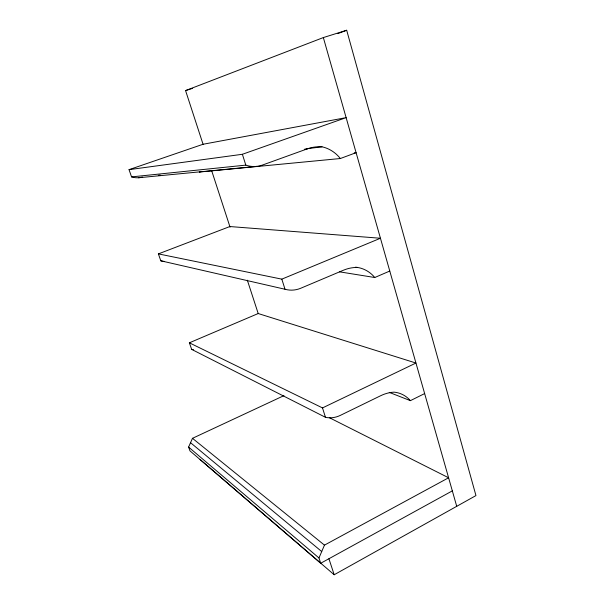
<?xml version="1.0" encoding="UTF-8"?>
<svg xmlns="http://www.w3.org/2000/svg" width="605" height="605" viewBox="0 0 605 605"><rect width="100%" height="100%" fill="white"/><g stroke="black" fill="none" stroke-linecap="round" stroke-linejoin="round"><path stroke-width="0.91" d="M452.328 490.874L320.726 563.247L318.971 557.969L324.462 545.135L448.6 477.776L329.332 417.669M320.726 563.247L189.947 450.846L188.594 447.08L192.481 438.315L283.957 395.632M200.043 459.475L334.187 574.75L475.961 495.578L346.688 30.25L323.342 37.57L185.569 90.584L203.136 144.504M389.272 392.395L410.402 400.654L424.642 393.575M189.373 342.808L322.503 407.921L415.953 363.038L258.199 313.534L189.373 342.808L191.656 349.372L325.467 417.306A27.429 23.792 -68.4 0 0 340.365 415.37L380.674 395.715A42.199 35.196 -68 0 1 393.999 392.146A34.523 28.896 -68.3 0 1 410.402 400.654M339.488 271.827L374.775 277.513L389.771 271.04M158.389 253.888L281.824 279.147L380.447 238.249L229.862 226.542L158.389 253.888L160.794 260.793L285.015 289.25A28.42 25.667 -80.7 0 0 300.791 288.23L343.33 270.269A43.575 37.949 -76.3 0 1 357.396 267.425A35.672 31.15 -77 0 1 374.775 277.513M337.892 33.6L346.688 30.25M201.117 171.412L199.355 172.039L340.35 158.525L356.095 152.679L354.22 152.876M340.35 158.525A37.177 33.056 -89.8 0 0 322.004 146.811A45.36 40.293 -88.7 0 0 307.204 148.898L262.449 165.059A29.872 27.104 81.5 0 1 245.811 165.12L131.557 176.887L129.039 169.65L203.061 144.262L346.128 117.642L242.386 154.283L129.039 169.65M185.569 90.584L192.647 88.33M306.16 148.83L322.004 146.811M304.398 149.254L307.204 148.898M158.359 175.299L160.234 175.117M138.507 177.757L256.989 166.352M355.536 267.153L357.396 267.425M192.481 438.315L324.462 545.135M190.537 442.701L321.716 551.548M188.594 447.08L318.971 557.969M328.923 558.733L334.187 574.75M211.629 170.565L230.066 227.177M247.339 280.198L258.176 313.45M242.386 154.283L245.811 165.12M281.824 279.147L285.015 289.25M322.503 407.921L325.467 417.306M323.342 37.57L456.722 506.317M142.409 177.076A20.063 19.11 68 0 1 131.557 176.887M164.598 261.436A19.277 18.543 -84.8 0 1 160.794 260.793M193.471 349.705A18.823 17.605 -65 0 1 191.656 349.372"/></g></svg>
